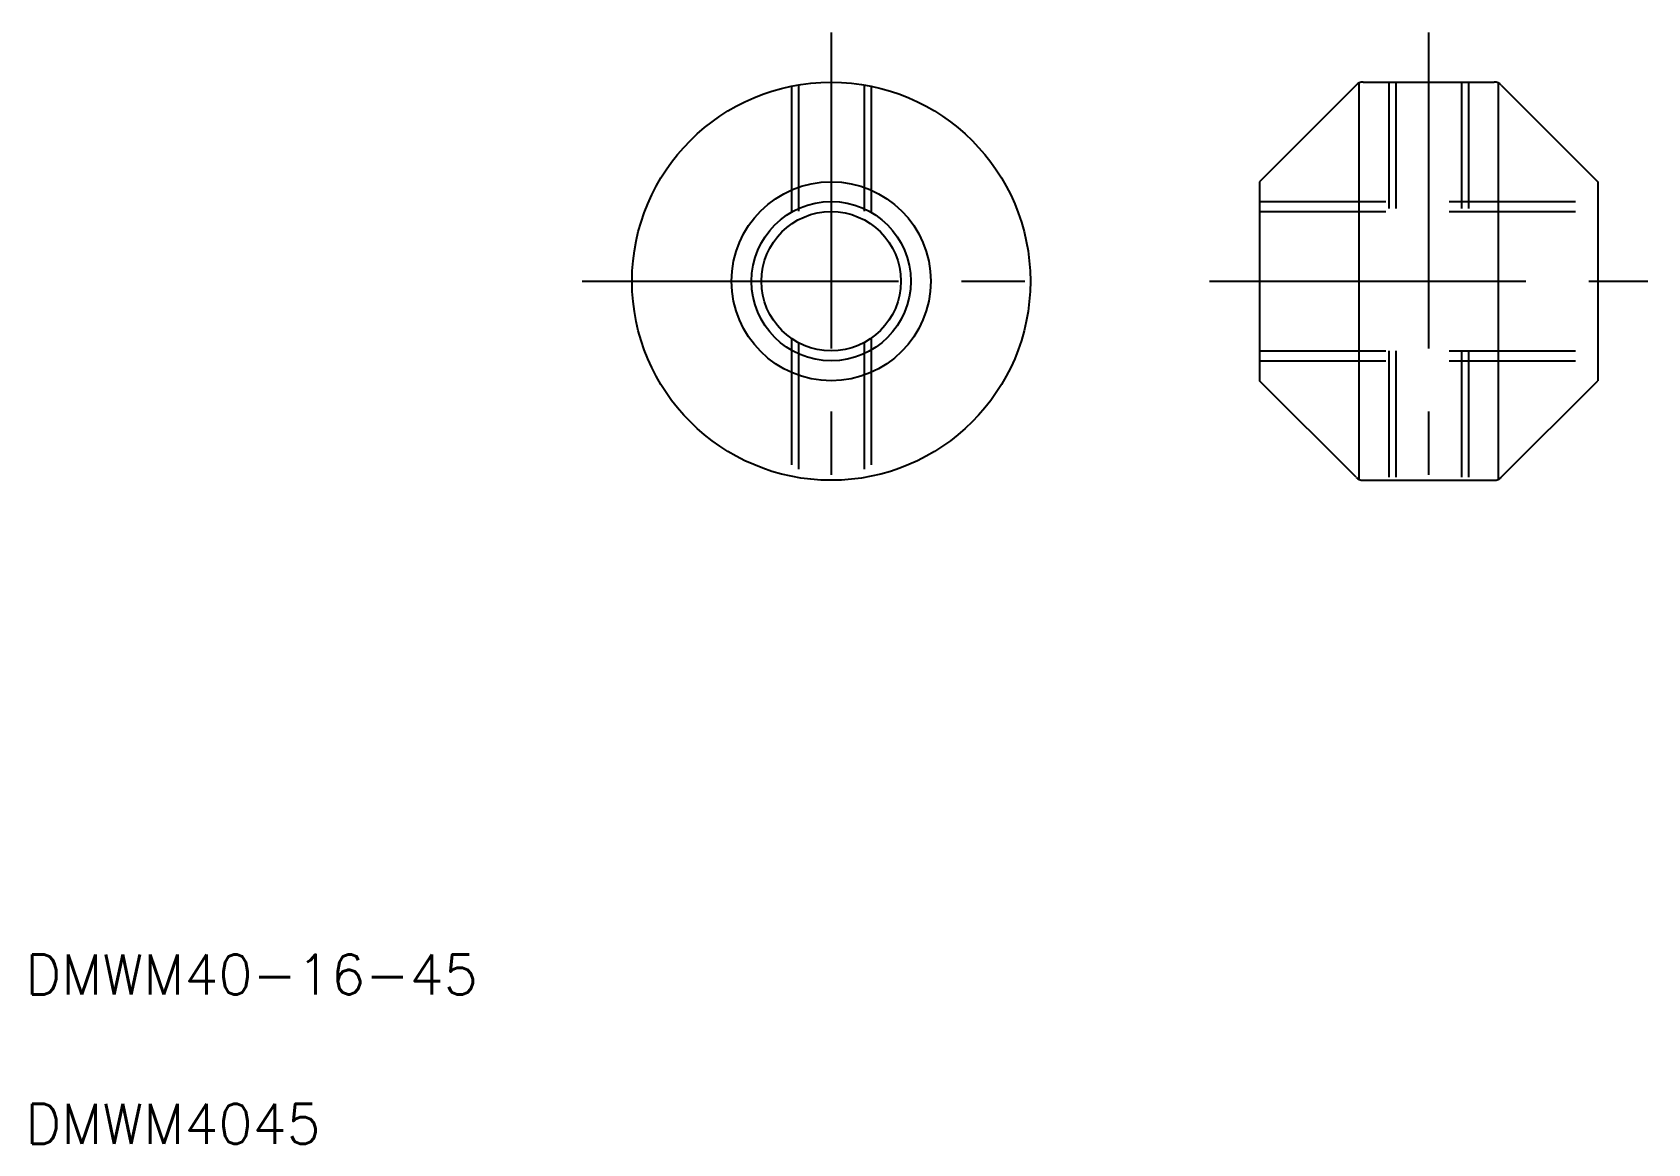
# Model space of a CAD drawing. Extents: x 11 to 173, y 10 to 122.
import ezdxf

# ---------------------------------------------------------------- set-up
doc = ezdxf.new("R2010")
doc.units = 0
doc.linetypes.add('CENTER', pattern=[50.8, 31.75, -6.35, 6.35, -6.35])
doc.linetypes.add('DASHED', pattern=[19.05, 12.7, -6.35])
doc.layers.get('0').update_dxf_attribs({"linetype": 'CONTINUOUS'})
doc.layers.add('CENTER', color=1, linetype='CENTER')
doc.styles.get("Standard").update_dxf_attribs({"font": 'txt', "bigfont": 'BIGFONT'})

msp = doc.modelspace()

# ---------------------------------------------------------------- linework, layer by layer
at = {"color": 3, "linetype": 'DASHED'}
for p, q in [((86.92, 116.24), (86.92, 102.39)), ((87.62, 116.37), (87.62, 102.82)), ((94.22, 116.37), (94.22, 102.82)), ((94.92, 116.24), (94.92, 102.39)), ((146.92, 116.64), (146.92, 103.64)), ((147.62, 116.64), (147.62, 103.64)), ((154.22, 116.64), (154.22, 103.64)), ((154.92, 116.64), (154.92, 103.64)), ((133.92, 104.64), (167.92, 104.64)), ((133.92, 103.64), (167.92, 103.64)), ((86.92, 90.9), (86.92, 77.05)), ((94.92, 90.9), (94.92, 77.05)), ((87.62, 90.47), (87.62, 76.92)), ((94.22, 90.47), (94.22, 76.92)), ((133.92, 89.64), (167.92, 89.64)), ((146.92, 89.64), (146.92, 76.64)), ((147.62, 89.64), (147.62, 76.64)), ((154.22, 89.64), (154.22, 76.64)), ((154.92, 89.64), (154.92, 76.64)), ((133.92, 88.64), (167.92, 88.64))]:
    msp.add_line(p, q, dxfattribs=at)
at = {"color": 7, "linetype": 'CONTINUOUS'}
for p, q in [((143.63, 116.35), (133.92, 106.64)), ((143.92, 116.55), (143.92, 76.73)), ((144.34, 116.64), (157.51, 116.64)), ((157.92, 116.55), (157.92, 76.73)), ((158.22, 116.35), (167.92, 106.64)), ((133.92, 106.64), (133.92, 86.64)), ((157.92, 106.6), (157.92, 106.6)), ((167.92, 106.64), (167.92, 86.64)), ((157.92, 96.64), (157.92, 96.64)), ((143.63, 76.94), (133.92, 86.64)), ((158.22, 76.94), (167.92, 86.64)), ((144.34, 76.64), (157.51, 76.64))]:
    msp.add_line(p, q, dxfattribs=at)
for radius in [20, 10, 7]:
    msp.add_circle((90.92, 96.64), radius, dxfattribs=at)
at = {"color": 3}
msp.add_circle((90.92, 96.64), 8, dxfattribs=at)
at = {"color": 7, "linetype": 'CONTINUOUS'}
for centre, start, end in [((144.34, 115.64), 90, 135), ((157.51, 115.64), 45, 90), ((144.34, 77.64), 225, 270), ((157.51, 77.64), 270, 315)]:
    msp.add_arc(centre, 1, start, end, dxfattribs=at)
at = {"layer": 'CENTER', "color": 1, "linetype": 'CENTER'}
for p, q in [((90.92, 121.64), (90.92, 71.64)), ((150.92, 121.64), (150.92, 71.64)), ((65.92, 96.64), (115.92, 96.64)), ((128.92, 96.64), (172.92, 96.64))]:
    msp.add_line(p, q, dxfattribs=at)

# ---------------------------------------------------------------- texts
at = {"color": 7, "linetype": 'CONTINUOUS'}
for s, p in [('DMWM40-16-45', (10, 25)), ('DMWM4045', (10, 10))]:
    msp.add_text(s, height=4, dxfattribs=at).set_placement(p)

doc.saveas('drawing.dxf')
